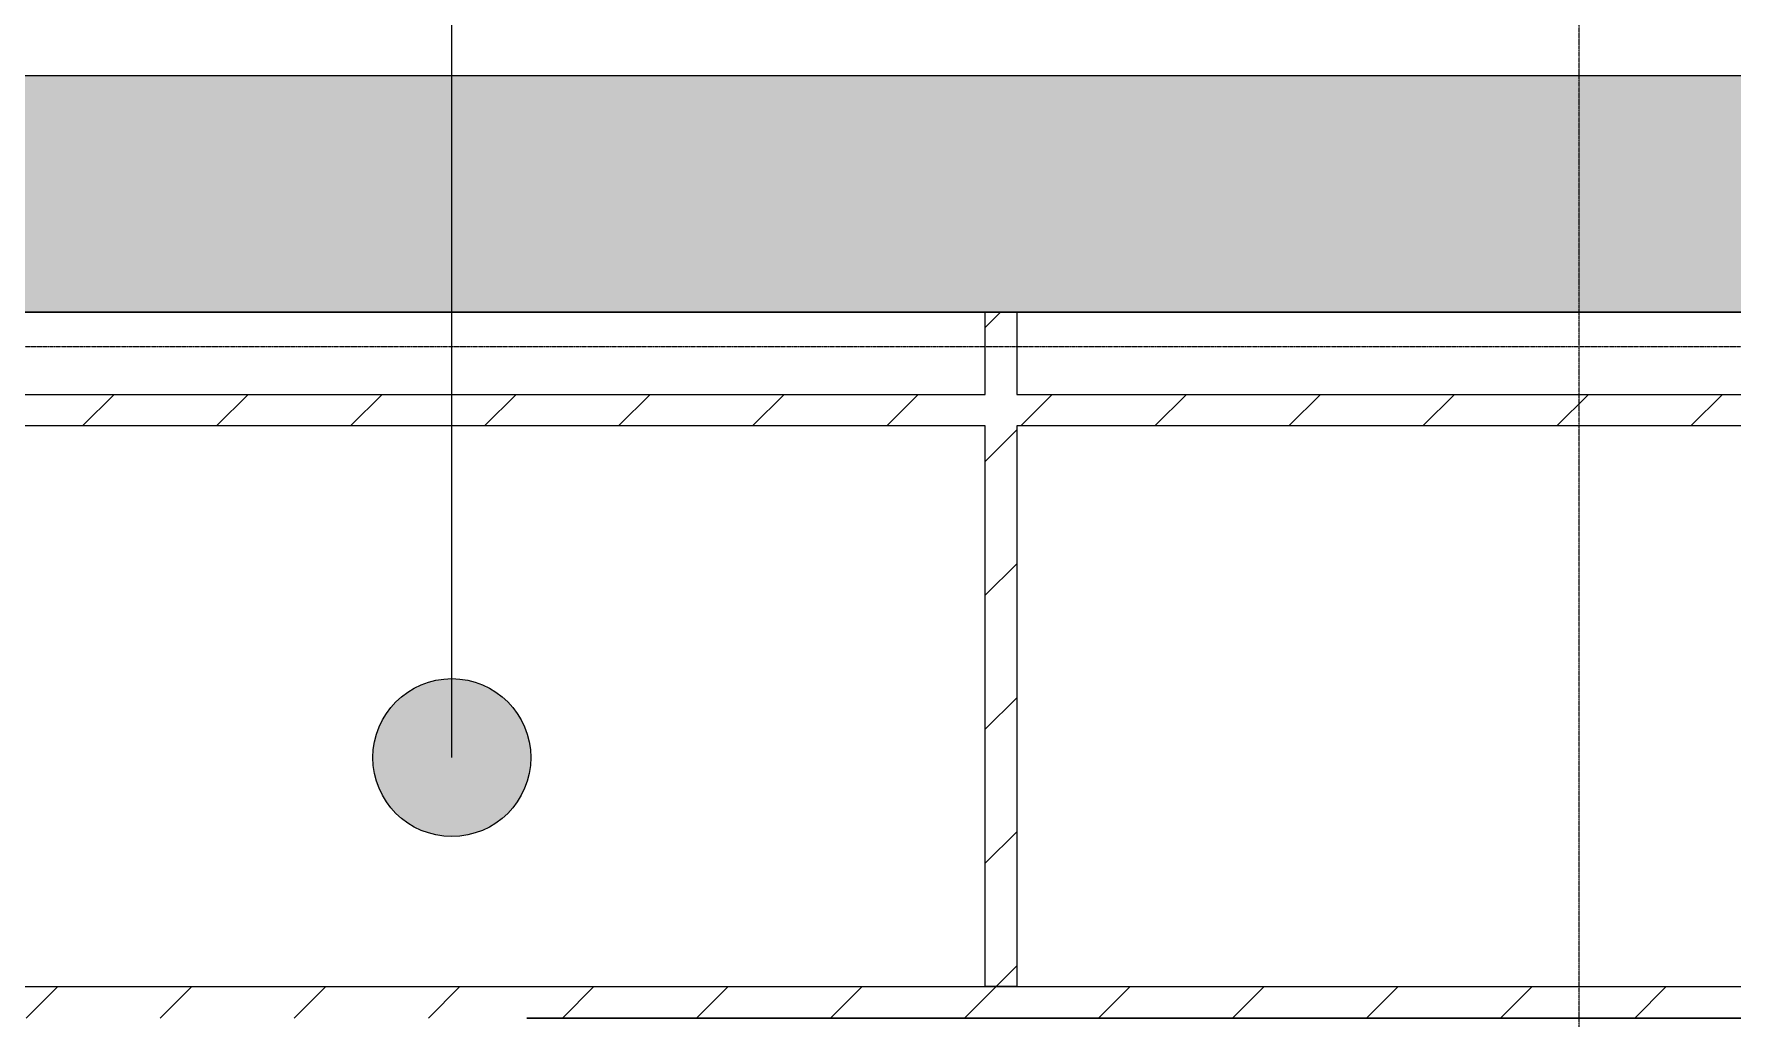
# Model space of a CAD drawing. Header units: millimetres. Extents: x -962357 to -591296, y -195428 to 59420.
# Drawn here: x -765863 to -755113, y 7945 to 14177 of the extents above; entities that cross this region are included whole.
import ezdxf

# ---------------------------------------------------------------- set-up
doc = ezdxf.new("R2010")
doc.units = ezdxf.units.MM
doc.linetypes.add('DPA_Grid _ Level 100', pattern=[10, 5.5, -1.6, 1.3, -1.6])
for name, color, linetype, lineweight in [('A-FLOR-E', 2, 'Continuous', 9), ('A-ROOM-IDEN', 3, 'Continuous', 25), ('A-WALL', 5, 'Continuous', 9), ('A-WALL-PATT', 1, 'Continuous', 9), ('S-GRID', 251, 'Continuous', 9), ('WALL-E', 2, 'Continuous', 9)]:
    doc.layers.add(name, color=color, linetype=linetype, lineweight=lineweight)
pattern_1 = [(45, (2.4, 1), (-424.26407, 424.26407), [])]

msp = doc.modelspace()

# ---------------------------------------------------------------- hatches: boundary and pattern name
at = {"layer": 'A-ROOM-IDEN'}
h = msp.add_hatch(color=256, dxfattribs=at)
edge = h.paths.add_edge_path()
edge.add_arc((-763217.1, 9594.5), 500, 0, 360)
at = {"layer": 'A-WALL-PATT'}
h = msp.add_hatch(dxfattribs=at)
h.set_pattern_fill('FP_1', color=256, style=0, pattern_type=2)
h.set_pattern_definition([(50, (2.4, 1), (3643.682, -318.781), [381, -4191]), (355, (2.4, 1), (-704.856, 3821.136), [304.8, -3352.8]), (100.451, (306, -25.6), (2938.852, 3502.332), [323.8, -3561.801]), (46.184, (2.4, 1017), (5421.581, -840.856), [571.5, -6286.5]), (96.636, (454, 947), (4748.05, 4948.55), [485.7, -5342.702]), (351.184, (2.4, 1017), (4748.1, 4948.506), [457.2, -5029.2]), (21, (510.4, 763), (3032.288, -2045.304), [381, -4191]), (326, (510.4, 763), (1236.042, 3683.762), [304.8, -3352.8]), (71.451, (763, 592.5), (4268.343, 1638.425), [323.8, -3561.801]), (37.5, (2.4, 1), (61.772, 1691.1008), [167.64, -3144.52, 167.64, -3235.96, -3365.5]), (37.5, (2.4, 1), (61.772, 1691.1008), [-6715.76, 167.64, -3197.86]), (7.5, (2.4, 1), (1336.3933, 2003.6115), [167.64, -1772.92, 167.64, -3068.32, -1282.7]), (7.5, (2.4, 1), (1336.3933, 2003.6115), [-5176.52, 167.64, -1115.06]), (327.5, (-1130.5, 1), (2711.8178, -114.5786), [167.64, -1102.36, 167.64, -3794.76, -5257.8]), (327.5, (-1130.5, 1), (2711.8178, -114.5786), [-5232.4, 167.64, -5090.16]), (317.5, (-1638.5, 1), (2962.5856, 508.5334), [167.64, -1483.36, 167.64, -2463.8, -3733.8]), (317.5, (-1638.5, 1), (2962.5856, 508.5334), [-4282.44, 167.64, -3566.16])])
h.paths.add_polyline_path([(-745020, 12415), (-745020, 13915), (-848905, 13915), (-848905, 12415), (-777972.6, 12415)])
h = msp.add_hatch(dxfattribs=at)
h.set_pattern_fill('FP_2', color=256, style=0, pattern_type=2)
h.set_pattern_definition(pattern_1)
h.paths.add_polyline_path([(-759640, 11895), (-759640, 12415), (-759840, 12415), (-759840, 11895)])
h = msp.add_hatch(dxfattribs=at)
h.set_pattern_fill('FP_2', color=256, style=0, pattern_type=2)
h.set_pattern_definition(pattern_1)
h.paths.add_polyline_path([(-748917.3, 11695), (-745740, 11695), (-745740, 11895), (-777090, 11895), (-777090, 11695), (-754728.4, 11695)])
h = msp.add_hatch(dxfattribs=at)
h.set_pattern_fill('FP_2', color=256, style=0, pattern_type=2)
h.set_pattern_definition(pattern_1)
h.paths.add_polyline_path([(-759640, 8145), (-759640, 11695), (-759840, 11695), (-759840, 8145)])
h = msp.add_hatch(dxfattribs=at)
h.set_pattern_fill('FP_2', color=256, style=0, pattern_type=2)
h.set_pattern_definition(pattern_1)
h.paths.add_polyline_path([(-755055, 7945), (-755055, 8145), (-767595, 8145), (-767595, 7945), (-760539.4, 7945)])

# ---------------------------------------------------------------- linework, layer by layer
at = {"layer": 'A-FLOR-E'}
for p, q in [((-745020, 12415), (-848905, 12415)), ((-848905, 12415), (-745020, 12415)), ((-745020, 12415), (-848905, 12415)), ((-762741.6, 7945), (-750986.4, 7945))]:
    msp.add_line(p, q, dxfattribs=at)
at = {"layer": 'A-ROOM-IDEN'}
msp.add_line((-763217.1, 9594.5), (-763217.1, 17099.6), dxfattribs=at)
msp.add_circle((-763217.1, 9594.5), 500, dxfattribs=at)
at = {"layer": 'A-WALL', "color": 7, "lineweight": 25}
for p, q in [((-847405, 13915), (-745020, 13915)), ((-745020, 12415), (-785880, 12415)), ((-759840, 11895), (-759840, 12415)), ((-759840, 12415), (-759640, 12415)), ((-759640, 12415), (-759640, 11895)), ((-771840, 11895), (-759840, 11895)), ((-759640, 11895), (-745740, 11895)), ((-759840, 11695), (-771840, 11695)), ((-759840, 8145), (-759840, 11695)), ((-759640, 11695), (-759640, 8145)), ((-745740, 11695), (-759640, 11695)), ((-767595, 8145), (-755055, 8145)), ((-759640, 8145), (-759840, 8145))]:
    msp.add_line(p, q, dxfattribs=at)
at = {"layer": 'S-GRID', "linetype": 'DPA_Grid _ Level 100'}
for p, q in [((-756080, -30741.3), (-756080, 54920.2)), ((-601518.7, 12195), (-957857, 12195))]:
    msp.add_line(p, q, dxfattribs=at)
at = {"layer": 'WALL-E'}
for p, q in [((-756490, 12415), (-756290, 12415)), ((-756290, 12415), (-756490, 12415)), ((-762741.6, 7945), (-750986.4, 7945)), ((-756290, 7945), (-762741.6, 7945)), ((-752911.1, 7945), (-762741.6, 7945)), ((-762741.6, 7945), (-756290, 7945)), ((-750986.4, 7945), (-756290, 7945)), ((-756290, 7945), (-756240, 7945)), ((-756240, 7945), (-749039, 7945))]:
    msp.add_line(p, q, dxfattribs=at)

doc.saveas('drawing.dxf')
